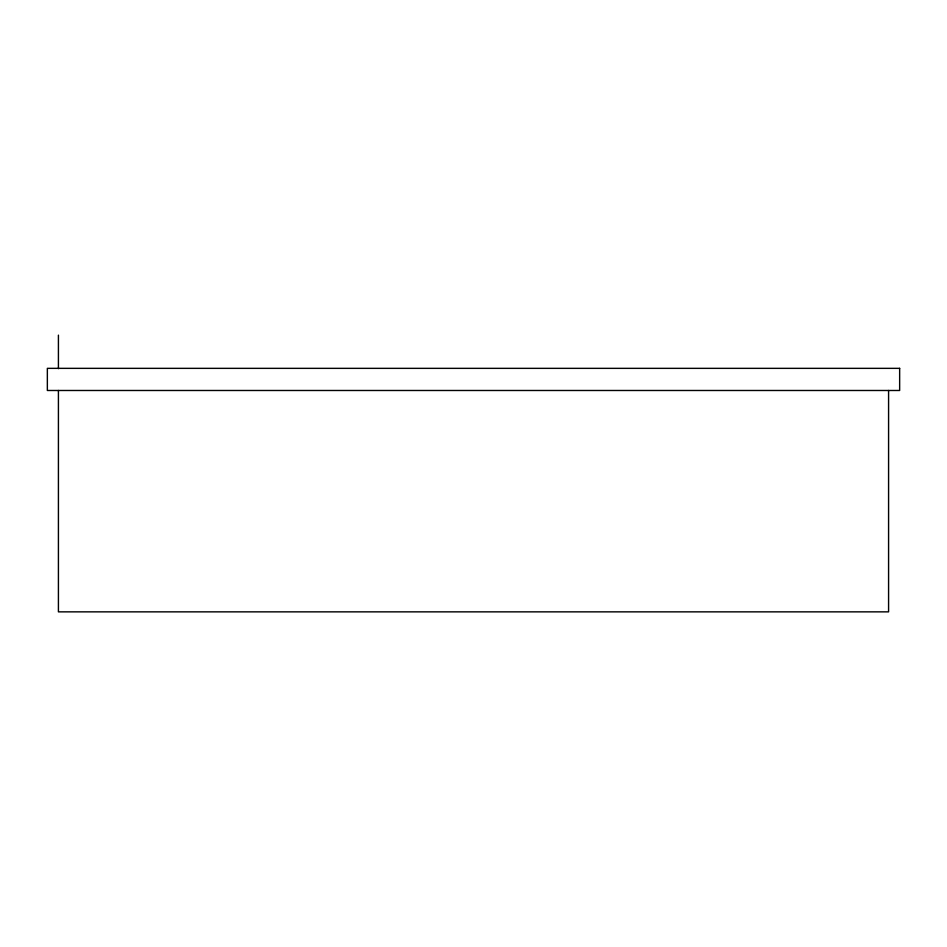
<?xml version="1.0" encoding="UTF-8"?>
<svg xmlns="http://www.w3.org/2000/svg" width="947" height="947" viewBox="0 0 947 947"><rect width="100%" height="100%" fill="white"/><g stroke="black" fill="none" stroke-linecap="round" stroke-linejoin="round"><path stroke-width="1.42" d="M888.582 390.484L888.582 611.857L58.418 611.857L58.418 390.484M58.418 335.143L58.418 368.632M899.65 368.347L47.35 368.347L47.35 390.484L899.65 390.484L899.65 368.347"/></g></svg>
